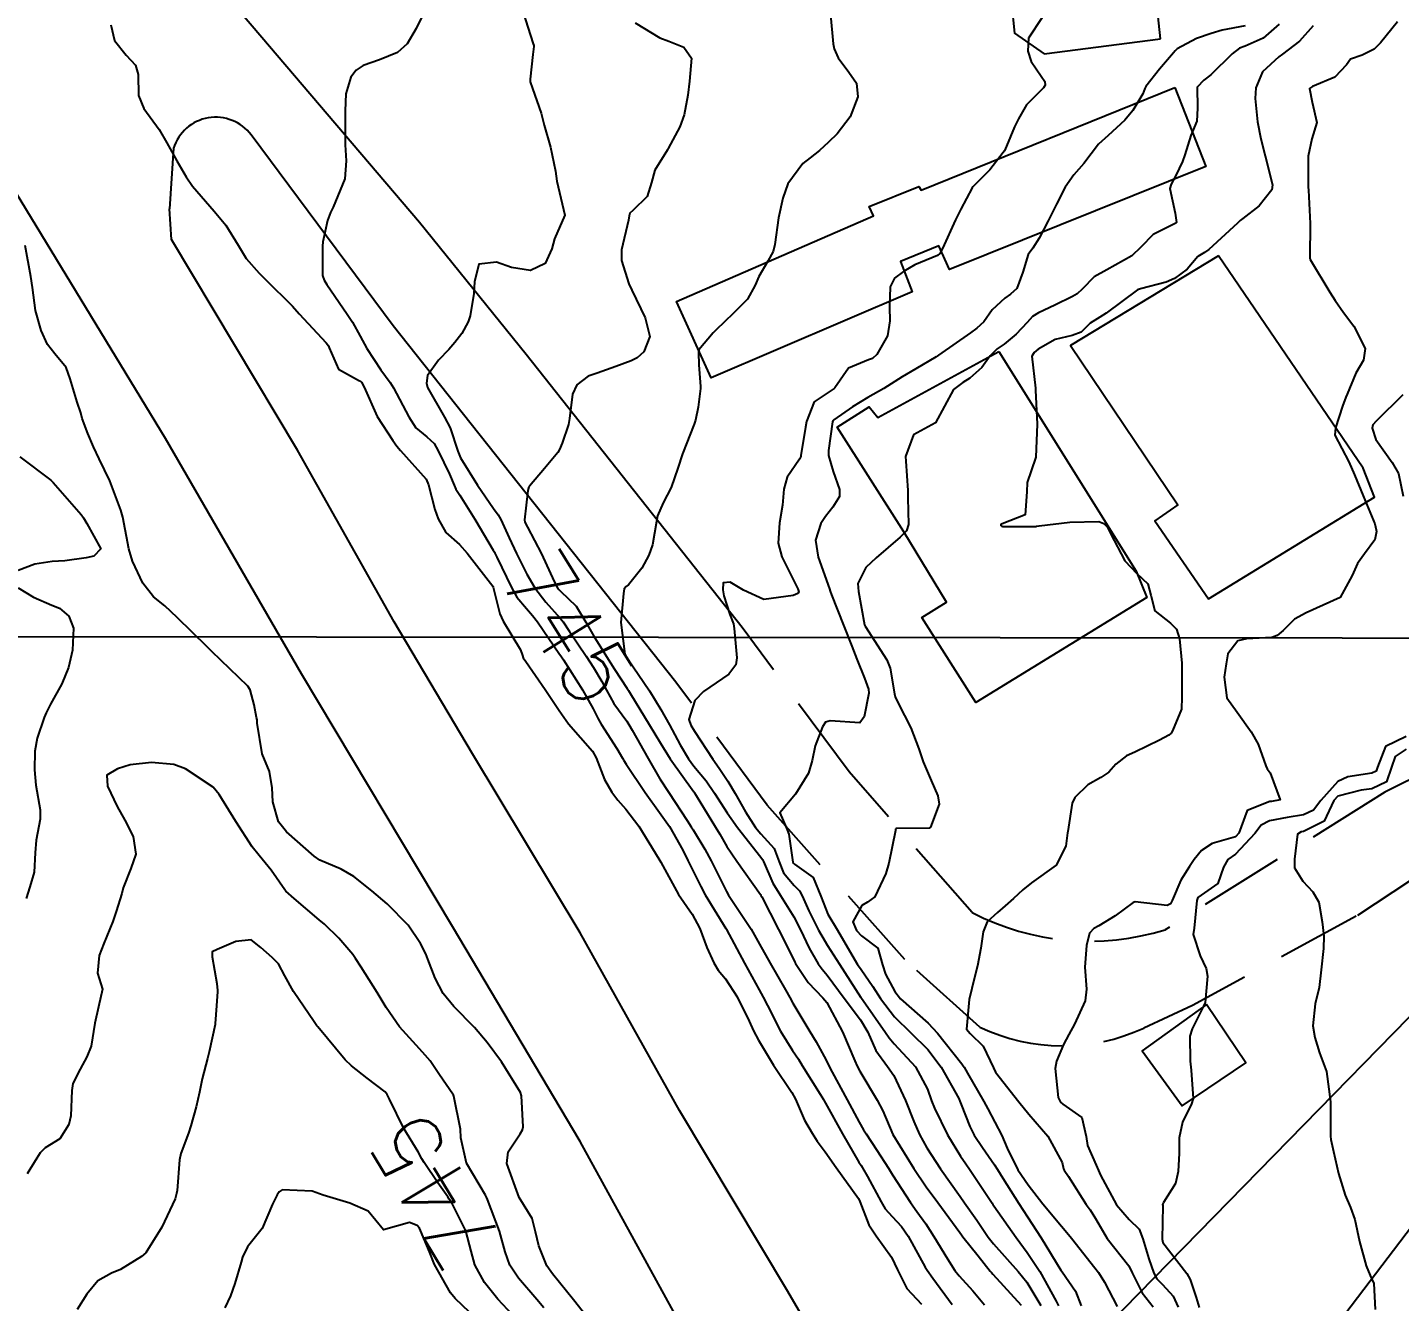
# Model space of a CAD drawing. Header units: metres. Extents: x 298520 to 308411, y 7433745 to 7450750.
# Drawn here: x 298795 to 298875.9, y 7450087.6 to 7450162.7 of the extents above; entities that cross this region are included whole.
import ezdxf
from ezdxf.enums import TextEntityAlignment as Align

# ---------------------------------------------------------------- set-up
doc = ezdxf.new("R2010")
doc.units = ezdxf.units.M
doc.header["$LTSCALE"] = 10
doc.linetypes.add('CONTINUO', pattern=[0])
doc.linetypes.add('DASHED', pattern=[0.75, 0.5, -0.25])
for name, color, linetype in [('Cotas', 45, 'Continuous'), ('Curvas de Nivel 1m', 11, 'Continuous'), ('Curvas de Nivel 5m', 15, 'Continuous'), ('Edificações', 30, 'Continuous'), ('TEXTO', 45, 'Continuous'), ('Vias Primárias', 230, 'Continuous'), ('Vias Secundárias', 230, 'DASHED')]:
    doc.layers.add(name, color=color, linetype=linetype)
doc.styles.add('Style-STANDARD', font='STANDARD.shx')

msp = doc.modelspace()

# ---------------------------------------------------------------- linework, layer by layer
at = {"layer": 'Curvas de Nivel 1m', "flags": 128}
for points, elevation in [([(298818.426, 7450163.766), (298817.888, 7450162.682), (298817.354, 7450161.781), (298816.778, 7450161.277), (298815.728, 7450160.845), (298814.77, 7450160.512), (298814.349, 7450160.232), (298814.034, 7450159.817), (298813.737, 7450158.836), (298813.704, 7450157.82), (298813.709, 7450156.839), (298813.702, 7450155.825), (298813.751, 7450154.872), (298813.678, 7450153.825), (298812.987, 7450152.146), (298812.83, 7450151.838), (298812.666, 7450151.351), (298812.382, 7450150.107), (298812.36, 7450149.843), (298812.353, 7450148.115), (298812.462, 7450147.842), (298812.619, 7450147.577), (298813.823, 7450145.822), (298814.127, 7450145.356), (298814.58, 7450144.53), (298814.979, 7450143.806), (298815.804, 7450142.554), (298816.358, 7450141.792), (298816.548, 7450141.491), (298817.453, 7450139.776), (298817.872, 7450139.125), (298818.511, 7450138.596), (298818.946, 7450138.202), (298819.184, 7450137.76), (298819.848, 7450136.384), (298820.13, 7450135.745), (298820.235, 7450135.508), (298820.467, 7450135.145), (298821.346, 7450133.731), (298822.435, 7450131.905), (298822.502, 7450131.788), (298822.535, 7450131.718), (298822.649, 7450131.497), (298823.52, 7450129.703), (298823.822, 7450129.124), (298824.391, 7450128.453), (298824.756, 7450128.056), (298825.045, 7450127.683), (298826.354, 7450125.775), (298826.428, 7450125.669), (298826.584, 7450125.434), (298827.706, 7450123.656), (298828.322, 7450122.537), (298828.622, 7450121.951), (298828.802, 7450121.643), (298829.726, 7450120.194), (298830.057, 7450119.623), (298830.143, 7450119.483), (298830.279, 7450119.274), (298831.404, 7450117.609), (298832.251, 7450116.433), (298832.826, 7450115.594), (298833.615, 7450114.193), (298833.921, 7450113.583), (298834.207, 7450113.01), (298834.676, 7450112.051), (298834.936, 7450111.569), (298836.163, 7450109.576), (298836.177, 7450109.55), (298836.201, 7450109.511), (298837.258, 7450107.539), (298838.127, 7450105.958), (298838.359, 7450105.528), (298838.608, 7450105.032), (298839.392, 7450103.517), (298840.082, 7450102.388), (298840.436, 7450101.864), (298840.667, 7450101.501), (298841.722, 7450099.811), (298841.916, 7450099.482), (298841.965, 7450099.404), (298842.041, 7450099.273), (298843.042, 7450097.47), (298844.006, 7450095.786), (298844.134, 7450095.588), (298844.214, 7450095.457), (298844.509, 7450094.938), (298845.327, 7450093.44), (298845.568, 7450093.035), (298845.964, 7450092.59), (298846.524, 7450091.997), (298846.908, 7450091.426), (298847.926, 7450089.598), (298848.044, 7450089.409), (298848.372, 7450088.952), (298849.503, 7450087.394)], 746), ([(298799.876, 7450162.91), (298800.096, 7450161.987), (298800.774, 7450161.104), (298801.324, 7450160.527), (298801.486, 7450159.969), (298801.513, 7450158.731), (298801.815, 7450157.964), (298802.725, 7450156.728), (298803.173, 7450155.945), (298803.761, 7450154.881), (298804.315, 7450153.934), (298804.688, 7450153.389), (298805.965, 7450151.917), (298806.66, 7450151.076), (298807.391, 7450149.899), (298807.866, 7450149.122), (298808.627, 7450148.242), (298809.001, 7450147.876), (298810.6, 7450146.306), (298810.994, 7450145.856), (298812.576, 7450144.131), (298812.707, 7450143.971), (298812.763, 7450143.837), (298813.311, 7450142.58), (298814.554, 7450141.902), (298814.665, 7450141.809), (298814.828, 7450141.528), (298815.594, 7450139.799), (298816.509, 7450138.38), (298816.756, 7450138.037), (298816.963, 7450137.785), (298818.478, 7450136.095), (298818.615, 7450135.768), (298818.995, 7450134.298), (298819.183, 7450133.759), (298819.63, 7450132.938), (298820.438, 7450132.239), (298820.899, 7450131.735), (298822.404, 7450129.776), (298822.426, 7450129.72), (298822.818, 7450128.144), (298823.019, 7450127.71), (298824.038, 7450126.015), (298824.157, 7450125.693), (298824.204, 7450125.545), (298824.349, 7450125.336), (298825.504, 7450123.678), (298826.321, 7450122.441), (298826.885, 7450121.664), (298828.289, 7450120.047), (298828.513, 7450119.647), (298829.001, 7450118.37), (298829.43, 7450117.632), (298829.778, 7450117.147), (298830.253, 7450116.628), (298831.03, 7450115.612), (298832.214, 7450113.697), (298832.266, 7450113.599), (298832.319, 7450113.491), (298833.358, 7450111.588), (298834.175, 7450110.415), (298834.621, 7450109.573), (298835.042, 7450108.457), (298835.445, 7450107.56), (298835.704, 7450107.122), (298836.133, 7450106.605), (298836.82, 7450105.543), (298837.529, 7450104.108), (298837.798, 7450103.533), (298838.087, 7450102.985), (298838.971, 7450101.521), (298840.049, 7450099.906), (298840.261, 7450099.507), (298840.808, 7450098.276), (298841.255, 7450097.492), (298841.554, 7450097.023), (298842.012, 7450096.406), (298842.664, 7450095.473), (298843.976, 7450093.646), (298844.068, 7450093.459), (298844.6, 7450092.091), (298845.02, 7450091.449), (298845.934, 7450090.186), (298846.279, 7450089.435), (298846.828, 7450088.342), (298847.708, 7450087.413)], 747), ([(298830.804, 7450163.013), (298832.256, 7450162.14), (298832.788, 7450161.937), (298833.68, 7450161.587), (298834.123, 7450160.927), (298834.023, 7450159.581), (298833.916, 7450158.744), (298833.704, 7450157.586), (298833.44, 7450156.882), (298832.757, 7450155.599), (298832.712, 7450155.534), (298831.974, 7450154.333), (298831.779, 7450153.609), (298831.51, 7450152.782), (298830.668, 7450151.943), (298830.496, 7450151.791), (298830.451, 7450151.623), (298830.415, 7450151.378), (298830.006, 7450149.63), (298830.001, 7450148.994), (298830.444, 7450147.623), (298830.617, 7450147.239), (298831.39, 7450145.612), (298831.679, 7450144.512), (298831.325, 7450143.612), (298830.926, 7450143.258), (298830.565, 7450143.07), (298829.668, 7450142.738), (298828.56, 7450142.358), (298828.046, 7450142.167), (298827.37, 7450141.662), (298827.105, 7450141.104), (298826.935, 7450139.666), (298826.874, 7450139.312), (298826.508, 7450138.22), (298826.342, 7450137.835), (298826.237, 7450137.673), (298825.452, 7450136.716), (298824.567, 7450135.689), (298824.526, 7450135.636), (298824.47, 7450135.42), (298824.279, 7450133.693), (298824.309, 7450133.55), (298824.449, 7450133.259), (298825.274, 7450131.682), (298826.026, 7450130.056), (298826.233, 7450129.672), (298826.304, 7450129.573), (298826.401, 7450129.483), (298827.338, 7450128.606), (298827.903, 7450127.655), (298828.371, 7450126.837), (298829.126, 7450125.638), (298829.589, 7450124.875), (298830.334, 7450123.731), (298830.406, 7450123.619), (298830.529, 7450123.42), (298831.631, 7450121.607), (298832.297, 7450120.506), (298832.882, 7450119.594), (298834.264, 7450117.644), (298834.292, 7450117.608), (298834.311, 7450117.579), (298834.408, 7450117.43), (298835.556, 7450115.56), (298835.808, 7450115.135), (298836.222, 7450114.42), (298836.799, 7450113.544), (298838.194, 7450111.588), (298838.215, 7450111.552), (298838.228, 7450111.53), (298838.282, 7450111.438), (298839.258, 7450109.519), (298840.146, 7450107.772), (298840.23, 7450107.595), (298840.273, 7450107.508), (298841.023, 7450106.388), (298841.88, 7450105.484), (298842.119, 7450105.203), (298843.043, 7450103.471), (298843.762, 7450101.777), (298843.904, 7450101.462), (298844.068, 7450101.152), (298845.086, 7450099.444), (298845.42, 7450098.823), (298846.008, 7450097.43), (298847.259, 7450095.417), (298847.987, 7450094.341), (298848.664, 7450093.403), (298849.955, 7450091.643), (298850.061, 7450091.496), (298850.142, 7450091.387), (298851.05, 7450090.259), (298851.755, 7450089.363), (298851.834, 7450089.273), (298851.921, 7450089.175), (298853.581, 7450087.343)], 744), ([(298842.336, 7450163.485), (298842.494, 7450161.776), (298842.542, 7450161.482), (298842.778, 7450160.957), (298843.414, 7450160.115), (298843.859, 7450159.464), (298843.938, 7450158.645), (298843.486, 7450157.469), (298842.728, 7450156.468), (298842.22, 7450155.986), (298841.693, 7450155.49), (298841.141, 7450155.063), (298840.705, 7450154.712), (298839.824, 7450153.513), (298839.514, 7450152.684), (298839.266, 7450151.521), (298839.055, 7450149.932), (298838.942, 7450149.526), (298838.637, 7450148.952), (298838.102, 7450148.062), (298837.885, 7450147.537), (298837.445, 7450146.707), (298836.598, 7450145.863), (298836.433, 7450145.714), (298836.25, 7450145.553), (298835.409, 7450144.737), (298834.574, 7450143.723), (298834.55, 7450143.57), (298834.562, 7450142.835), (298834.668, 7450141.569), (298834.672, 7450141.438), (298834.531, 7450140.349), (298834.367, 7450139.572), (298834.289, 7450139.342), (298833.601, 7450137.584), (298833.333, 7450136.745), (298832.926, 7450135.593), (298832.464, 7450134.7), (298832.136, 7450133.923), (298832.071, 7450133.604), (298831.833, 7450132.212), (298831.625, 7450131.608), (298831.195, 7450130.838), (298830.406, 7450129.85), (298830.277, 7450129.75), (298830.162, 7450129.624), (298830.129, 7450129.353), (298829.962, 7450127.626), (298830.204, 7450125.774), (298830.285, 7450125.621), (298830.309, 7450125.577), (298830.352, 7450125.519), (298831.647, 7450123.607), (298832.322, 7450122.509), (298832.83, 7450121.595), (298833.463, 7450120.421), (298833.957, 7450119.583), (298834.279, 7450119.151), (298834.995, 7450118.294), (298835.493, 7450117.562), (298836.246, 7450116.396), (298836.845, 7450115.544), (298838.216, 7450113.796), (298838.329, 7450113.643), (298838.381, 7450113.527), (298838.932, 7450112.25), (298839.378, 7450111.518), (298840.174, 7450110.271), (298840.555, 7450109.504), (298841.067, 7450108.411), (298841.614, 7450107.488), (298841.843, 7450107.187), (298842.136, 7450106.82), (298843.14, 7450105.47), (298844.104, 7450104.193), (298844.534, 7450103.453), (298845.016, 7450102.38), (298845.689, 7450101.436), (298846.065, 7450100.901), (298846.757, 7450099.423), (298847.258, 7450098.19), (298847.588, 7450097.414), (298848.015, 7450096.633), (298848.829, 7450095.402), (298849.978, 7450093.761), (298850.248, 7450093.386), (298850.963, 7450092.376), (298851.643, 7450091.365), (298851.947, 7450090.975), (298853.412, 7450089.345), (298853.917, 7450088.711), (298854.734, 7450087.332)], 743), ([(298854.813, 7450163.33), (298854.021, 7450162.115), (298853.976, 7450161.342), (298854.177, 7450160.739), (298854.768, 7450159.872), (298854.989, 7450159.561), (298854.997, 7450159.336), (298854.908, 7450159.19), (298854.759, 7450159.051), (298853.907, 7450158.187), (298853.418, 7450157.353), (298853.199, 7450156.885), (298852.717, 7450155.739), (298852.598, 7450155.477), (298852.53, 7450155.362), (298851.725, 7450154.347), (298850.763, 7450153.379), (298850.728, 7450153.344), (298850.692, 7450153.294), (298850.029, 7450152.033), (298849.715, 7450151.394), (298848.936, 7450149.696), (298848.78, 7450149.408), (298848.642, 7450149.294), (298847.313, 7450148.747), (298846.632, 7450148.35), (298846.116, 7450147.948), (298845.849, 7450147.438), (298845.809, 7450146.234), (298845.838, 7450145.441), (298845.701, 7450144.56), (298845.064, 7450143.453), (298844.803, 7450143.223), (298844.568, 7450143.126), (298843.39, 7450142.642), (298842.585, 7450141.48), (298842.565, 7450141.457), (298842.543, 7450141.448), (298841.371, 7450140.655), (298840.909, 7450139.496), (298840.854, 7450139.162), (298840.588, 7450137.499), (298840.574, 7450137.427), (298840.5, 7450137.28), (298839.783, 7450136.211), (298839.579, 7450135.513), (298839.504, 7450134.555), (298839.331, 7450133.517), (298839.242, 7450132.319), (298839.471, 7450131.514), (298840.405, 7450129.623), (298840.445, 7450129.5), (298840.457, 7450129.445), (298840.401, 7450129.352), (298840.133, 7450129.237), (298838.398, 7450129), (298837.21, 7450129.542), (298836.41, 7450130.013), (298835.997, 7450129.968), (298835.984, 7450129.556), (298836.048, 7450129.204), (298836.389, 7450128.109), (298836.607, 7450127.548), (298836.643, 7450127.284), (298836.802, 7450125.546), (298836.75, 7450125.145), (298836.343, 7450124.593), (298834.846, 7450123.572), (298834.327, 7450123.036), (298833.985, 7450121.915), (298834.103, 7450121.582), (298834.308, 7450121.225), (298835.387, 7450119.563), (298835.756, 7450119.036), (298836.27, 7450118.266), (298836.714, 7450117.545), (298837.318, 7450116.468), (298837.903, 7450115.533), (298838.229, 7450115.167), (298839.007, 7450114.304), (298839.296, 7450113.514), (298839.555, 7450112.859), (298840.199, 7450112.112), (298840.499, 7450111.808), (298840.653, 7450111.503), (298841.048, 7450110.629), (298841.628, 7450109.488), (298841.813, 7450109.139), (298842.154, 7450108.573), (298842.856, 7450107.473), (298844.123, 7450105.509), (298844.143, 7450105.48), (298844.156, 7450105.46), (298844.258, 7450105.32), (298845.588, 7450103.438), (298845.786, 7450103.131), (298846.086, 7450102.769), (298847.341, 7450101.417), (298848.053, 7450100.098), (298848.291, 7450099.408), (298848.465, 7450098.98), (298849.239, 7450097.398), (298850.01, 7450096.139), (298850.318, 7450095.697), (298850.531, 7450095.382), (298851.628, 7450093.716), (298851.865, 7450093.362), (298851.907, 7450093.296), (298851.971, 7450093.203), (298853.279, 7450091.347), (298853.94, 7450090.464), (298854.686, 7450089.332), (298855.646, 7450087.583), (298855.781, 7450087.321)], 742), ([(298866.808, 7450162.838), (298865.434, 7450162.58), (298864.801, 7450162.393), (298863.926, 7450162.098), (298862.787, 7450161.484), (298862.666, 7450161.36), (298862.574, 7450161.242), (298861.741, 7450160.282), (298860.941, 7450159.258), (298860.879, 7450159.141), (298860.757, 7450158.837), (298860.163, 7450157.847), (298859.693, 7450157.276), (298858.724, 7450156.382), (298858.154, 7450155.86), (298857.704, 7450155.3), (298857.286, 7450154.725), (298856.7, 7450154.053), (298856.184, 7450153.318), (298855.675, 7450152.328), (298855.185, 7450151.332), (298854.653, 7450150.306), (298854.268, 7450149.722), (298854.003, 7450149.346), (298853.674, 7450148.308), (298853.336, 7450147.353), (298852.962, 7450147.013), (298852.614, 7450146.768), (298851.878, 7450146.093), (298851.389, 7450145.372), (298850.972, 7450144.994), (298850.586, 7450144.731), (298848.707, 7450143.408), (298848.63, 7450143.351), (298848.572, 7450143.318), (298847.374, 7450142.609), (298846.553, 7450142.125), (298846.128, 7450141.858), (298845.475, 7450141.446), (298844.538, 7450140.918), (298843.63, 7450140.371), (298842.524, 7450139.588), (298842.468, 7450139.536), (298842.445, 7450139.481), (298842.212, 7450137.777), (298842.225, 7450137.483), (298842.489, 7450136.55), (298842.861, 7450135.476), (298842.865, 7450135.08), (298842.462, 7450134.433), (298842.044, 7450133.898), (298841.772, 7450133.487), (298841.447, 7450132.486), (298841.607, 7450131.488), (298842.27, 7450129.616), (298842.319, 7450129.481), (298842.401, 7450129.265), (298843.098, 7450127.473), (298843.597, 7450126.236), (298843.885, 7450125.465), (298844.342, 7450124.342), (298844.578, 7450123.699), (298844.597, 7450123.456), (298844.319, 7450122.069), (298844.069, 7450121.709), (298842.316, 7450121.836), (298842.042, 7450121.756), (298841.855, 7450121.485), (298841.436, 7450120.348), (298841.252, 7450119.49), (298841.031, 7450118.737), (298840.263, 7450117.5), (298839.352, 7450116.408), (298839.743, 7450115.507), (298839.878, 7450115.154), (298840.118, 7450113.501), (298840.143, 7450113.432), (298840.212, 7450113.367), (298841.307, 7450112.596), (298841.761, 7450111.486), (298842.177, 7450110.432), (298842.738, 7450109.474), (298843.594, 7450108.02), (298843.931, 7450107.462), (298844.14, 7450107.155), (298844.837, 7450106.156), (298845.284, 7450105.443), (298846.107, 7450104.361), (298847.07, 7450103.42), (298848.083, 7450102.437), (298848.866, 7450101.402), (298849.899, 7450099.538), (298849.965, 7450099.391), (298850.041, 7450099.189), (298850.547, 7450097.901), (298850.815, 7450097.378), (298851.297, 7450096.652), (298852.006, 7450095.634), (298852.183, 7450095.358), (298852.5, 7450094.851), (298853.439, 7450093.345), (298853.965, 7450092.554), (298854.77, 7450091.332), (298855.924, 7450089.419), (298855.993, 7450089.319), (298856.786, 7450088.181), (298857.118, 7450087.302)], 741), ([(298870.809, 7450162.848), (298869.998, 7450161.949), (298869.007, 7450161.167), (298868.781, 7450161.018), (298867.831, 7450160.121), (298867.438, 7450159.183), (298867.388, 7450158.549), (298867.518, 7450157.182), (298867.724, 7450156.179), (298867.975, 7450155.177), (298868.404, 7450153.464), (298868.378, 7450153.173), (298867.63, 7450152.229), (298866.667, 7450151.475), (298866.506, 7450151.351), (298866.345, 7450151.195), (298864.647, 7450149.642), (298864.392, 7450149.476), (298864.012, 7450149.226), (298863.374, 7450148.49), (298862.623, 7450147.941), (298862.144, 7450147.721), (298860.614, 7450147.327), (298860.442, 7450147.263), (298858.602, 7450145.884), (298858.234, 7450145.658), (298857.662, 7450145.299), (298857.126, 7450144.766), (298856.585, 7450144.563), (298855.584, 7450144.326), (298854.577, 7450143.759), (298854.346, 7450143.572), (298854.221, 7450143.344), (298854.421, 7450141.465), (298854.433, 7450141.341), (298854.523, 7450139.34), (298854.447, 7450137.397), (298854.434, 7450137.341), (298853.928, 7450135.899), (298853.909, 7450135.346), (298853.814, 7450133.992), (298852.454, 7450133.464), (298852.391, 7450133.423), (298852.391, 7450133.361), (298852.452, 7450133.312), (298852.511, 7450133.3), (298854.452, 7450133.31), (298854.48, 7450133.312), (298854.637, 7450133.337), (298856.455, 7450133.556), (298858.16, 7450133.588), (298858.455, 7450133.486), (298858.65, 7450133.288), (298858.851, 7450132.882), (298859.693, 7450131.277), (298860.415, 7450130.528), (298861.066, 7450129.917), (298861.232, 7450129.258), (298861.465, 7450128.326), (298862.387, 7450127.601), (298862.749, 7450127.236), (298862.933, 7450126.676), (298863.064, 7450125.233), (298863.058, 7450124.521), (298863.072, 7450123.233), (298863.036, 7450122.519), (298862.513, 7450121.238), (298862.434, 7450121.107), (298862.3, 7450120.988), (298861.743, 7450120.694), (298860.294, 7450119.979), (298859.807, 7450119.758), (298859.171, 7450119.281), (298858.758, 7450118.805), (298858.275, 7450118.482), (298857.519, 7450118.049), (298856.743, 7450117.305), (298856.588, 7450116.976), (298856.333, 7450115.309), (298856.323, 7450115.218), (298856.224, 7450114.434), (298855.646, 7450113.319), (298854.202, 7450112.267), (298853.681, 7450111.862), (298853.127, 7450111.351), (298852.634, 7450110.908), (298852.18, 7450110.52), (298851.571, 7450109.97), (298851.341, 7450109.372), (298851.198, 7450108.419), (298851.012, 7450107.377), (298850.826, 7450106.686), (298850.523, 7450105.384), (298850.349, 7450103.64), (298850.566, 7450103.383), (298851.34, 7450102.625), (298851.949, 7450101.362), (298852.069, 7450101.11), (298853.441, 7450099.346), (298854.036, 7450098.616), (298855.152, 7450097.329), (298856.007, 7450095.764), (298856.081, 7450095.396), (298856.115, 7450095.318), (298856.369, 7450094.943), (298857.423, 7450093.298), (298857.656, 7450092.981), (298857.965, 7450092.461), (298858.656, 7450091.283), (298859.929, 7450089.679), (298860.134, 7450089.267), (298860.726, 7450088.073), (298861.369, 7450087.255)], 739), ([(298875.78, 7450163.085), (298874.79, 7450161.85), (298874.414, 7450161.476), (298873.705, 7450161.111), (298873.014, 7450160.885), (298872.777, 7450160.542), (298872.089, 7450159.808), (298870.764, 7450159.264), (298870.595, 7450159.143), (298870.751, 7450158.338), (298871.027, 7450157.137), (298870.723, 7450156.168), (298870.52, 7450155.152), (298870.519, 7450153.328), (298870.529, 7450153.152), (298870.632, 7450151.182), (298870.632, 7450151.15), (298870.607, 7450149.186), (298870.611, 7450149.15), (298870.642, 7450149.056), (298871.793, 7450147.132), (298872.115, 7450146.635), (298872.601, 7450145.935), (298873.212, 7450145.114), (298873.879, 7450143.808), (298873.782, 7450143.108), (298873.319, 7450142.355), (298872.815, 7450141.117), (298872.736, 7450140.923), (298872.536, 7450140.395), (298872.132, 7450139.126), (298872.081, 7450138.689), (298872.511, 7450137.91), (298872.91, 7450137.116), (298873.246, 7450136.358), (298873.763, 7450135.107), (298874.456, 7450133.45), (298874.537, 7450133.099), (298874.538, 7450133.013), (298874.444, 7450132.52), (298873.844, 7450131.694), (298873.428, 7450131.11), (298873.113, 7450130.416), (298872.403, 7450129.12), (298870.393, 7450128.199), (298869.719, 7450127.827), (298869.049, 7450127.163), (298868.684, 7450126.861), (298868.377, 7450126.746), (298866.88, 7450126.68), (298866.373, 7450126.552), (298865.779, 7450125.781), (298865.676, 7450125.2), (298865.557, 7450124.414), (298865.712, 7450123.199), (298866.32, 7450122.345), (298867.155, 7450121.187), (298867.562, 7450120.447), (298868.023, 7450119.174), (298868.105, 7450118.996), (298868.279, 7450118.756), (298868.862, 7450117.164), (298868.36, 7450117.07), (298868.261, 7450117.064), (298866.911, 7450116.533), (298866.427, 7450115.197), (298866.231, 7450114.981), (298864.852, 7450114.588), (298864.223, 7450114.185), (298863.787, 7450113.655), (298863.505, 7450113.227), (298863.001, 7450112.436), (298862.483, 7450111.237), (298862.395, 7450111.033), (298862.188, 7450110.942), (298860.317, 7450111.142), (298860.191, 7450111.113), (298859.138, 7450110.321), (298858.17, 7450109.737), (298857.875, 7450109.585), (298857.616, 7450109.295), (298857.437, 7450108.582), (298857.333, 7450107.302), (298857.433, 7450105.99), (298857.366, 7450105.301), (298856.727, 7450103.938), (298856.39, 7450103.316), (298856.087, 7450102.727), (298855.659, 7450101.743), (298855.589, 7450101.325), (298855.759, 7450099.611), (298855.91, 7450099.321), (298856.042, 7450099.219), (298857.156, 7450098.425), (298857.419, 7450097.299), (298857.499, 7450096.779), (298858.006, 7450095.605), (298858.147, 7450095.289), (298858.271, 7450095.015), (298859.217, 7450093.278), (298859.964, 7450092.415), (298860.536, 7450091.839), (298860.766, 7450091.258), (298861.107, 7450090.081), (298861.405, 7450089.248), (298861.583, 7450088.909), (298861.916, 7450088.563), (298862.553, 7450087.884), (298862.853, 7450087.236)], 738), ([(298827.894, 7450086.742), (298827.164, 7450087.657), (298825.926, 7450089.196), (298825.604, 7450089.675), (298825.12, 7450090.858), (298824.932, 7450091.685), (298824.729, 7450092.457), (298823.973, 7450093.7), (298823.246, 7450095.708), (298823.326, 7450096.39), (298824.02, 7450097.455), (298824.163, 7450097.698), (298824.201, 7450097.874), (298824.107, 7450099.699), (298824.046, 7450099.903), (298822.915, 7450101.712), (298822.084, 7450102.857), (298821.326, 7450103.728), (298820.111, 7450104.978), (298819.485, 7450105.75), (298819.014, 7450106.639), (298818.58, 7450107.763), (298818.454, 7450108.074), (298818.152, 7450108.702), (298817.423, 7450109.777), (298816.182, 7450111.042), (298815.272, 7450111.799), (298814.201, 7450112.648), (298813.47, 7450113.085), (298812.211, 7450113.615), (298811.861, 7450113.844), (298810.234, 7450115.274), (298809.773, 7450115.867), (298809.427, 7450117.045), (298809.385, 7450117.873), (298809.24, 7450118.843), (298808.793, 7450119.882), (298808.511, 7450121.686), (298808.498, 7450121.887), (298808.466, 7450122.039), (298808.322, 7450122.771), (298808.101, 7450123.654), (298807.959, 7450123.886), (298806.355, 7450125.41), (298805.831, 7450125.915), (298804.377, 7450127.366), (298804.086, 7450127.641), (298803.782, 7450127.939), (298803.05, 7450128.611), (298802.395, 7450129.154), (298801.758, 7450129.966), (298801.144, 7450131.251), (298800.941, 7450131.975), (298800.588, 7450133.842), (298800.55, 7450133.979), (298800.457, 7450134.266), (298799.806, 7450135.987), (298799.186, 7450137.303), (298798.858, 7450137.996), (298798.511, 7450138.794), (298798.186, 7450139.672), (298798.101, 7450140.006), (298797.896, 7450140.646), (298797.467, 7450142.016), (298797.23, 7450142.691), (298796.567, 7450143.487), (298796.146, 7450144.034), (298795.757, 7450144.863), (298795.435, 7450146.042), (298795.248, 7450147.409), (298795.157, 7450148.045), (298794.812, 7450149.878)], 747), ([(298876.104, 7450141.077), (298874.527, 7450139.522), (298874.322, 7450139.305), (298874.285, 7450139.102), (298874.513, 7450138.434), (298875.47, 7450137.085), (298875.839, 7450136.432), (298876.127, 7450135.083)], 737), ([(298794.496, 7450137.404), (298796.339, 7450136.031), (298796.481, 7450135.894), (298798.132, 7450134.005), (298798.257, 7450133.809), (298798.448, 7450133.474), (298799.277, 7450131.992), (298798.871, 7450131.551), (298798.425, 7450131.449), (298797.159, 7450131.282), (298796.421, 7450131.229), (298795.382, 7450131.077), (298794.413, 7450130.702)], 747), ([(298794.399, 7450129.685), (298795.302, 7450129.132), (298796.389, 7450128.666), (298796.852, 7450128.488), (298797.4, 7450128.015), (298797.663, 7450127.298), (298797.607, 7450126.011), (298797.375, 7450124.987), (298796.975, 7450124.02), (298796.321, 7450122.819), (298796.05, 7450122.298), (298795.933, 7450122.034), (298795.526, 7450120.806), (298795.394, 7450120.039), (298795.369, 7450118.942), (298795.452, 7450118.038), (298795.703, 7450116.581), (298795.712, 7450116.035), (298795.477, 7450114.785), (298795.4, 7450114.038), (298795.342, 7450112.898), (298795.093, 7450112.041), (298794.875, 7450111.354)], 747), ([(298876.301, 7450120.904), (298875.07, 7450120.317), (298874.608, 7450119.097), (298874.523, 7450118.855), (298874.279, 7450118.739), (298872.865, 7450118.526), (298872.274, 7450118.256), (298871.255, 7450117.135), (298870.838, 7450116.558), (298870.25, 7450116.281), (298869.274, 7450116.133), (298868.244, 7450115.934), (298867.736, 7450115.682), (298867.374, 7450115.183), (298866.221, 7450113.963), (298865.776, 7450113.646), (298865.517, 7450113.207), (298865.189, 7450112.225), (298864.196, 7450111.552), (298864.008, 7450111.409), (298863.949, 7450111.222), (298863.79, 7450109.602), (298863.732, 7450109.224), (298864.15, 7450107.968), (298864.507, 7450107.216), (298864.577, 7450106.775), (298864.432, 7450105.217), (298864.342, 7450104.986), (298864.106, 7450104.518), (298863.674, 7450103.648), (298863.539, 7450103.226), (298863.563, 7450101.74), (298863.621, 7450101.225), (298863.724, 7450099.547), (298863.64, 7450099.224), (298863.107, 7450098.154), (298862.911, 7450097.231), (298862.913, 7450096.328), (298862.855, 7450095.231), (298862.689, 7450094.537), (298861.975, 7450093.4), (298861.919, 7450093.296), (298861.937, 7450093.241), (298861.941, 7450093.209), (298861.905, 7450091.241), (298861.95, 7450091.052), (298863.348, 7450089.226), (298863.554, 7450088.86), (298863.909, 7450087.812), (298864.09, 7450087.218)], 737), ([(298876.294, 7450120.16), (298875.651, 7450119.725), (298875.423, 7450119.089), (298875.141, 7450118.225), (298874.27, 7450117.826), (298873.638, 7450117.738), (298872.266, 7450117.387), (298872.034, 7450117.123), (298871.462, 7450115.915), (298870.235, 7450115.298), (298870.112, 7450115.274), (298869.887, 7450115.153), (298869.707, 7450113.666), (298869.714, 7450113.155), (298870.205, 7450112.368), (298870.798, 7450111.74), (298871.151, 7450111.136), (298871.341, 7450109.967), (298871.435, 7450109.131), (298871.416, 7450108.392), (298871.282, 7450107.133), (298871.158, 7450106.104), (298870.921, 7450105.138), (298870.801, 7450103.841), (298870.909, 7450103.138), (298871.194, 7450102.244), (298871.6, 7450101.135), (298871.834, 7450099.344), (298871.833, 7450099.132), (298871.838, 7450097.318), (298871.861, 7450097.132), (298872.012, 7450096.427), (298872.303, 7450095.125), (298872.703, 7450093.842), (298873.018, 7450093.114), (298873.261, 7450092.406), (298873.545, 7450091.106), (298873.932, 7450089.675), (298874.179, 7450089.097), (298874.394, 7450088.62), (298874.468, 7450087.094)], 736), ([(298825.424, 7450087.203), (298825.016, 7450087.683), (298823.922, 7450088.951), (298823.419, 7450089.705), (298823.143, 7450090.505), (298822.81, 7450091.711), (298822.106, 7450093.584), (298822.043, 7450093.719), (298821.975, 7450093.834), (298820.862, 7450095.731), (298820.532, 7450097.221), (298820.51, 7450097.735), (298820.112, 7450099.68), (298820.089, 7450099.74), (298820.054, 7450099.805), (298819.264, 7450100.951), (298818.713, 7450101.76), (298818.425, 7450102.113), (298818.08, 7450102.47), (298816.9, 7450103.782), (298816.11, 7450104.924), (298815.584, 7450105.795), (298814.644, 7450107.299), (298814.313, 7450107.808), (298814.145, 7450108.039), (298813.332, 7450108.999), (298812.472, 7450109.835), (298812.167, 7450110.098), (298810.7, 7450111.34), (298810.192, 7450111.79), (298810.133, 7450111.861), (298809.343, 7450113.012), (298808.632, 7450113.884), (298808.22, 7450114.391), (298807.239, 7450115.9), (298806.259, 7450117.491), (298805.902, 7450117.914), (298804.274, 7450118.998), (298803.586, 7450119.25), (298802.277, 7450119.381), (298801.017, 7450119.231), (298800.273, 7450119.008), (298799.633, 7450118.622), (298799.67, 7450117.986), (298800.251, 7450116.778), (298800.699, 7450115.975), (298801.183, 7450115.016), (298801.356, 7450113.969), (298801.052, 7450113.124), (298800.605, 7450111.976), (298800.516, 7450111.65), (298800.179, 7450110.572), (298800.037, 7450110.119), (298799.988, 7450109.982), (298799.456, 7450108.684), (298799.189, 7450107.994), (298799.085, 7450106.948), (298799.381, 7450105.991), (298799.143, 7450104.959), (298798.924, 7450103.998), (298798.716, 7450102.637), (298798.467, 7450102.004), (298798.066, 7450101.27), (298797.639, 7450100.432), (298797.577, 7450100.015), (298797.52, 7450098.526), (298797.392, 7450098.016), (298796.873, 7450097.162), (298796.009, 7450096.632), (298795.698, 7450096.341), (298795.503, 7450096.035), (298794.935, 7450095.094)], 746), ([(298821.887, 7450086.126), (298820.192, 7450087.737), (298819.908, 7450088.074), (298818.976, 7450089.754), (298818.671, 7450090.49), (298818.144, 7450091.767), (298818.076, 7450091.89), (298817.956, 7450092.047), (298817.498, 7450092.235), (298815.953, 7450091.79), (298815.054, 7450092.893), (298813.968, 7450093.377), (298812.4, 7450093.836), (298811.975, 7450093.997), (298811.743, 7450094.075), (298809.977, 7450094.16), (298809.803, 7450094.035), (298809.693, 7450093.864), (298809.417, 7450093.318), (298808.796, 7450091.877), (298807.942, 7450090.784), (298807.644, 7450090.184), (298807.556, 7450089.894), (298807.185, 7450088.626), (298806.933, 7450087.9), (298806.602, 7450087.197)], 744)]:
    msp.add_lwpolyline(points, dxfattribs=dict(at, elevation=elevation))
at = {"layer": 'Curvas de Nivel 5m', "flags": 128}
for points, elevation in [([(298824.176, 7450163.7), (298824.784, 7450161.778), (298824.823, 7450161.69), (298824.838, 7450161.634), (298824.777, 7450161.146), (298824.61, 7450159.692), (298824.617, 7450159.548), (298824.757, 7450159.144), (298825.261, 7450157.685), (298825.443, 7450156.973), (298825.81, 7450155.679), (298826.101, 7450154.274), (298826.185, 7450153.675), (298826.663, 7450151.67), (298826.048, 7450150.277), (298825.897, 7450149.677), (298825.49, 7450148.826), (298824.63, 7450148.407), (298823.507, 7450148.582), (298822.635, 7450148.904), (298821.577, 7450148.787), (298821.323, 7450147.733), (298821.3, 7450147.046), (298821.066, 7450145.735), (298820.953, 7450145.373), (298820.582, 7450144.691), (298820.169, 7450144.152), (298819.806, 7450143.748), (298819.211, 7450143.109), (298818.557, 7450142.211), (298818.5, 7450141.761), (298818.549, 7450141.494), (298819.556, 7450139.75), (298819.898, 7450139.131), (298820.339, 7450137.742), (298820.497, 7450137.359), (298821.516, 7450135.73), (298822.459, 7450134.37), (298822.734, 7450133.994), (298822.875, 7450133.714), (298823.371, 7450132.634), (298823.813, 7450131.699), (298824.415, 7450130.481), (298824.895, 7450129.685), (298825.543, 7450128.827), (298826.385, 7450127.887), (298826.485, 7450127.77), (298826.558, 7450127.668), (298826.926, 7450127.113), (298827.924, 7450125.654), (298828.346, 7450124.988), (298828.84, 7450124.145), (298829.114, 7450123.638), (298829.554, 7450122.86), (298830.315, 7450121.805), (298830.445, 7450121.619), (298830.64, 7450121.284), (298831.575, 7450119.607), (298832.271, 7450118.408), (298832.786, 7450117.595), (298833.877, 7450115.945), (298834.122, 7450115.581), (298834.231, 7450115.41), (298834.916, 7450114.265), (298835.298, 7450113.564), (298835.598, 7450112.95), (298836.195, 7450111.767), (298836.322, 7450111.549), (298836.596, 7450111.136), (298837.652, 7450109.535), (298838.154, 7450108.659), (298838.771, 7450107.524), (298839.685, 7450105.957), (298839.933, 7450105.512), (298840.118, 7450105.175), (298841.108, 7450103.495), (298841.485, 7450102.888), (298842.076, 7450101.807), (298842.237, 7450101.478), (298842.436, 7450101.108), (298843.326, 7450099.467), (298844.03, 7450098.154), (298844.276, 7450097.707), (298844.429, 7450097.454), (298845.065, 7450096.496), (298845.76, 7450095.434), (298845.997, 7450095.046), (298847.047, 7450093.419), (298847.437, 7450092.887), (298847.96, 7450092.144), (298848.436, 7450091.405), (298849.245, 7450090.085), (298849.679, 7450089.392), (298849.92, 7450089.077), (298850.725, 7450088.192), (298851.427, 7450087.367)], 745), ([(298868.81, 7450162.945), (298867.852, 7450162.124), (298866.79, 7450161.642), (298866.464, 7450161.518), (298866.037, 7450161.201), (298864.77, 7450159.953), (298864.351, 7450159.641), (298863.964, 7450159.228), (298863.992, 7450157.979), (298863.939, 7450157.228), (298863.59, 7450156.366), (298863.249, 7450155.235), (298863.108, 7450154.837), (298862.701, 7450154.021), (298862.431, 7450153.507), (298862.355, 7450153.243), (298862.671, 7450151.781), (298862.752, 7450151.239), (298862.711, 7450151.191), (298862.662, 7450151.171), (298861.371, 7450150.538), (298860.648, 7450149.79), (298860.112, 7450149.268), (298858.635, 7450148.453), (298857.897, 7450148.03), (298857.179, 7450147.304), (298856.891, 7450147.035), (298856.616, 7450146.877), (298855.577, 7450146.357), (298854.601, 7450145.906), (298854.247, 7450145.695), (298853.93, 7450145.347), (298853.295, 7450144.643), (298852.58, 7450144.067), (298852.164, 7450143.777), (298851.75, 7450143.368), (298851.258, 7450142.678), (298850.553, 7450142.056), (298850.135, 7450141.8), (298849.596, 7450141.394), (298848.523, 7450139.41), (298847.227, 7450138.712), (298846.768, 7450137.427), (298846.777, 7450137.149), (298846.894, 7450135.426), (298846.899, 7450134.995), (298846.937, 7450133.425), (298846.819, 7450133.054), (298846.441, 7450132.662), (298845.031, 7450131.451), (298844.424, 7450130.876), (298843.941, 7450129.934), (298843.978, 7450129.464), (298844.345, 7450127.499), (298844.359, 7450127.46), (298844.382, 7450127.413), (298845.66, 7450125.44), (298845.86, 7450124.949), (298846.117, 7450123.433), (298846.153, 7450123.255), (298846.327, 7450122.875), (298847.07, 7450121.422), (298847.538, 7450120.174), (298847.798, 7450119.415), (298848.272, 7450118.32), (298848.66, 7450117.406), (298848.739, 7450116.921), (298848.235, 7450115.555), (298848.151, 7450115.494), (298846.234, 7450115.484), (298846.195, 7450115.469), (298846.174, 7450115.431), (298846.164, 7450115.363), (298845.776, 7450113.437), (298845.592, 7450112.824), (298844.949, 7450111.449), (298844.51, 7450111.133), (298844.185, 7450110.933), (298843.655, 7450109.981), (298843.868, 7450109.463), (298844.16, 7450109.152), (298845.127, 7450108.42), (298845.397, 7450107.441), (298845.581, 7450106.882), (298846.127, 7450105.859), (298846.459, 7450105.427), (298848.102, 7450103.993), (298848.653, 7450103.404), (298850.075, 7450101.59), (298850.166, 7450101.48), (298850.223, 7450101.388), (298850.416, 7450101.037), (298851.386, 7450099.37), (298851.612, 7450098.94), (298852.031, 7450098.146), (298852.44, 7450097.356), (298852.757, 7450096.611), (298853.395, 7450095.346), (298853.99, 7450094.459), (298854.865, 7450093.331), (298855.96, 7450092.008), (298856.283, 7450091.642), (298856.548, 7450091.311), (298857.927, 7450089.559), (298858.139, 7450089.288), (298858.495, 7450088.707), (298859.249, 7450087.277)], 740), ([(298823.89, 7450086.447), (298822.699, 7450087.712), (298821.917, 7450088.691), (298821.353, 7450089.726), (298821.136, 7450090.533), (298820.815, 7450091.731), (298819.97, 7450093.424), (298819.844, 7450093.614), (298819.756, 7450093.743), (298819.169, 7450094.569), (298818.351, 7450095.765), (298818.229, 7450095.991), (298818.009, 7450096.398), (298817.17, 7450097.779), (298816.319, 7450099.517), (298816.176, 7450099.789), (298816.054, 7450099.931), (298814.995, 7450100.739), (298814.069, 7450101.478), (298813.709, 7450101.824), (298812.092, 7450103.77), (298812.037, 7450103.841), (298811.871, 7450104.067), (298810.65, 7450105.855), (298810.132, 7450106.787), (298809.761, 7450107.488), (298809.39, 7450107.871), (298808.728, 7450108.461), (298808.153, 7450108.907), (298807.243, 7450108.809), (298806.147, 7450108.341), (298805.855, 7450108.205), (298805.855, 7450107.913), (298806.127, 7450106.339), (298806.168, 7450105.91), (298806.164, 7450105.867), (298806.109, 7450105.01), (298806.039, 7450103.965), (298806.031, 7450103.911), (298805.685, 7450102.306), (298805.583, 7450101.915), (298805.263, 7450100.716), (298805.097, 7450099.92), (298804.902, 7450099.059), (298804.591, 7450097.924), (298804.451, 7450097.493), (298804.007, 7450096.305), (298803.916, 7450095.931), (298803.784, 7450094.125), (298803.757, 7450093.933), (298803.66, 7450093.624), (298802.873, 7450091.946), (298801.938, 7450090.448), (298801.683, 7450090.215), (298801.269, 7450089.967), (298800.436, 7450089.464), (298799.922, 7450089.247), (298799.111, 7450088.796), (298798.451, 7450088.002), (298797.894, 7450087.098)], 745)]:
    msp.add_lwpolyline(points, dxfattribs=dict(at, elevation=elevation))
at = {"layer": 'Edificações'}
for points in [[(298861.797, 7450162.069), (298860.165, 7450177.484), (298846.752, 7450176.273), (298831.902, 7450174.737), (298832.86, 7450164.942), (298833.444, 7450164.864), (298833.691, 7450163.431), (298844.135, 7450164.171), (298844.003, 7450165.835), (298844.663, 7450165.884), (298844.68, 7450166.477), (298845.801, 7450166.494), (298846.362, 7450163.446), (298853.017, 7450164.15), (298853.198, 7450162.404), (298854.947, 7450161.185)], [(298862.645, 7450159.196), (298864.486, 7450154.545), (298849.361, 7450148.464), (298848.719, 7450149.857), (298846.461, 7450148.938), (298847.158, 7450147.155), (298835.292, 7450142.073), (298833.257, 7450146.586), (298844.861, 7450151.635), (298844.61, 7450152.192), (298847.54, 7450153.359), (298847.68, 7450153.149)], [(298865.226, 7450149.27), (298856.502, 7450143.983), (298862.819, 7450134.573), (298861.476, 7450133.63), (298864.64, 7450129.029), (298874.437, 7450135.035), (298873.765, 7450136.746)], [(298852.274, 7450143.621), (298860.365, 7450130.665), (298860.997, 7450129.103), (298850.915, 7450122.908), (298847.726, 7450127.926), (298849.17, 7450128.827), (298846.667, 7450132.984), (298842.723, 7450139.154), (298844.619, 7450140.355), (298845.13, 7450139.724)], [(298864.526, 7450105.102), (298860.726, 7450102.353), (298863.083, 7450099.123), (298866.843, 7450101.653)]]:
    msp.add_lwpolyline(points, close=True, dxfattribs=at)
at = {"layer": 'TEXTO', "linetype": 'CONTINUO'}
for points in [[(298779.971, 7449964.929, 0), (298903.281, 7450127.073, 0)], [(298892.681, 7450126.697, 0), (298711.159, 7450126.873, 0)], [(298892.35, 7450120.57, 0), (298796.855, 7450022.959, 0)]]:
    msp.add_polyline3d(points, dxfattribs=at)
at = {"layer": 'Vias Primárias', "elevation": 710.86}
msp.add_lwpolyline([(298818.094, 7450151.248), (298808.221, 7450162.827), (298798.04, 7450174.732), (298792.755, 7450190.101), (298782.881, 7450212.133), (298773.845, 7450232.316), (298767.222, 7450251.623, -0.310835), (298770.854, 7450260.508), (298779.332, 7450264.412), (298794.569, 7450266.459), (298814.259, 7450266.569), (298816.416, 7450267.067, 0.303364), (298822.334, 7450273.361), (298818.735, 7450273.994), (298818.454, 7450273.129, -0.145282), (298815.231, 7450270.796), (298813.86, 7450270.566), (298807.673, 7450270.122), (298796.785, 7450269.973), (298791.07, 7450269.983), (298779.35, 7450268.733), (298768.497, 7450266.302), (298762.136, 7450263.369, -0.293218), (298756.92, 7450264.096)], format="xyb", dxfattribs=at)
at = {"layer": 'Vias Primárias'}
for points, elevation in [([(298912.15, 7449951.507), (298901.282, 7449971.013), (298891.405, 7449988.246), (298882.932, 7450002.466), (298871.982, 7450021.021), (298864.091, 7450034.033), (298854.462, 7450050.686), (298844.546, 7450067.416), (298836.571, 7450080.603), (298827.562, 7450097.007), (298820.041, 7450109.693), (298811.116, 7450124.615), (298803.1, 7450138.495), (298794.3, 7450152.95), (298784.753, 7450169.439), (298776.076, 7450183.78), (298766.447, 7450200.184), (298757.354, 7450215.806), (298747.561, 7450232.414), (298736.241, 7450249.95)], 751.201), ([(298914.032, 7449960.786), (298908.23, 7449971.343), (298901.233, 7449983.732), (298894.236, 7449995.539), (298887.355, 7450007.289), (298880.622, 7450018.688), (298874.123, 7450029.825), (298867.417, 7450041.078), (298860.158, 7450053.352), (298852.723, 7450066.121), (298846.047, 7450077.462), (298839.808, 7450088.162), (298833.423, 7450098.832), (298827.562, 7450109.328), (298821.206, 7450119.882), (298816.599, 7450127.667), (298810.885, 7450137.813), (298803.451, 7450150.232), (298803.33, 7450152.045)], 710.86)]:
    msp.add_lwpolyline(points, dxfattribs=dict(at, elevation=elevation))
msp.add_lwpolyline([(298833.209, 7450124.121), (298816.535, 7450145.148), (298808.148, 7450156.403, 0.61319), (298803.573, 7450155.619), (298803.33, 7450152.045)], format="xyb", dxfattribs=at)
msp.add_lwpolyline([(298837.114, 7450127.348), (298824.382, 7450143.443), (298818.094, 7450151.248)], dxfattribs=at)
at = {"layer": 'Vias Secundárias'}
for points in [[(298923.729, 7450145.641), (298923.304, 7450141.625), (298919.003, 7450135.952), (298914.142, 7450132.438), (298902.174, 7450128.93), (298894.976, 7450127.32), (298885.953, 7450123.082), (298875.039, 7450117.624), (298862.083, 7450109.508, -0.197024), (298850.688, 7450110.522), (298843.432, 7450118.824), (298837.114, 7450127.348)], [(298899.56, 7450125.266), (298894.253, 7450123.149), (298883.867, 7450117.218), (298873.339, 7450110.297), (298863.698, 7450105.032), (298860.813, 7450103.7, -0.222787), (298851.152, 7450103.755), (298846.718, 7450107.746), (298838.599, 7450116.851), (298833.209, 7450124.121)]]:
    msp.add_lwpolyline(points, format="xyb", dxfattribs=at)

# ---------------------------------------------------------------- texts
at = {"layer": 'Cotas', "style": 'Style-STANDARD'}
for rotation, p in [(301.78194, (298826.846, 7450127.336, 745)), (121.16674, (298819.006, 7450094.048, 745))]:
    msp.add_text('745', height=4, rotation=rotation, dxfattribs=at).set_placement(p, align=Align.MIDDLE_CENTER)

doc.saveas('drawing.dxf')
